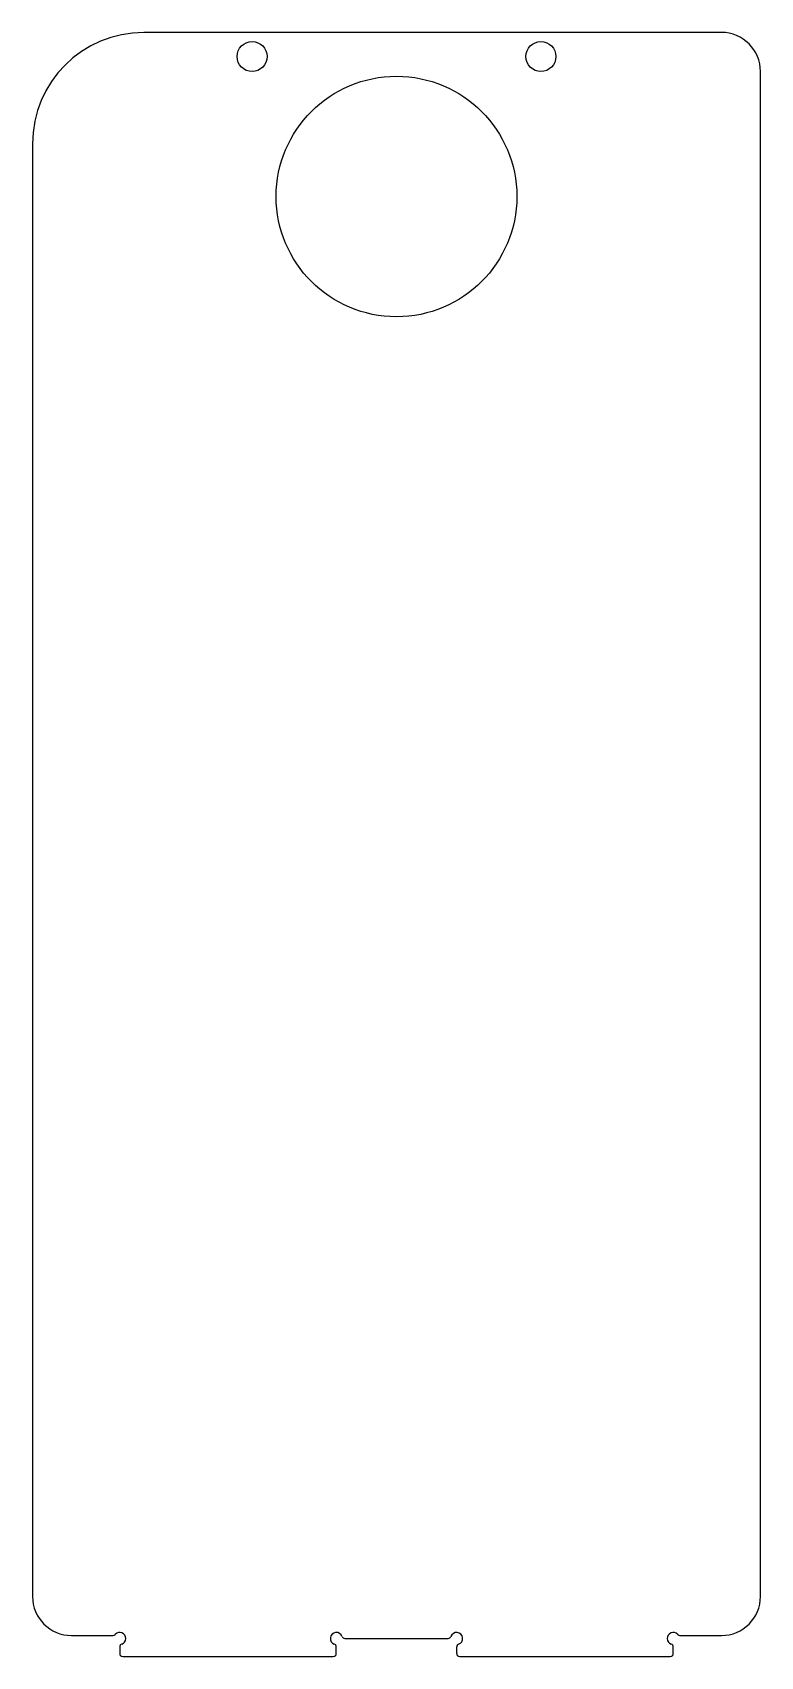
# Model space of a CAD drawing. Header units: inches. Extents: x 3.46 to 5.84, y 9.11 to 14.43.
import ezdxf

# ---------------------------------------------------------------- set-up
doc = ezdxf.new("R2010")
doc.units = ezdxf.units.IN
doc.header["$LTSCALE"] = 1.21
doc.header["$MEASUREMENT"] = 0
doc.layers.get('0').update_dxf_attribs({"linetype": 'CONTINUOUS'})
doc.layers.add('03___PRT_ALL_AXES', color=7, linetype='CONTINUOUS')

msp = doc.modelspace()

# ---------------------------------------------------------------- linework, layer by layer
at = {"color": 7, "linetype": 'CONTINUOUS'}
for p, q in [((5.716, 14.4263), (3.8262, 14.4263)), ((5.8439, 9.3071), (5.8439, 14.2984)), ((3.4621, 14.0621), (3.4621, 9.3071)), ((3.59, 9.1792), (3.7255, 9.1792)), ((4.484, 9.1693), (4.822, 9.1693)), ((5.5805, 9.1792), (5.716, 9.1792)), ((3.7475, 9.1415), (3.7475, 9.1201)), ((3.7573, 9.1103), (4.4463, 9.1103)), ((4.4561, 9.1201), (4.4561, 9.1415)), ((4.8498, 9.1415), (4.8498, 9.1201)), ((4.8597, 9.1103), (5.5487, 9.1103)), ((5.5585, 9.1201), (5.5585, 9.1415))]:
    msp.add_line(p, q, dxfattribs=at)
for centre, radius, start, end in [((3.8262, 14.0621), 0.3642, 90, 180), ((5.716, 14.2984), 0.128, 0, 90), ((3.59, 9.3071), 0.128, 180, 270), ((5.716, 9.3071), 0.128, 270, 360), ((3.7255, 9.189), 0.00984, 270, 318.1897), ((3.7475, 9.1693), 0.0197, 289.4712, 138.1897), ((3.7573, 9.1415), 0.00984, 109.4712, 180), ((4.4561, 9.1693), 0.0197, 19.4712, 250.5288), ((4.4463, 9.1415), 0.00984, 0, 70.5288), ((4.484, 9.1792), 0.00984, 199.4712, 270), ((4.822, 9.1792), 0.00984, 270, 340.5288), ((4.8498, 9.1693), 0.0197, 289.4712, 160.5288), ((4.8597, 9.1415), 0.00984, 109.4712, 180), ((5.5585, 9.1693), 0.0197, 41.8103, 250.5288), ((5.5487, 9.1415), 0.00984, 0, 70.5288), ((5.5805, 9.189), 0.00984, 221.8103, 270), ((3.7573, 9.1201), 0.00984, 180, 270), ((4.4463, 9.1201), 0.00984, 270, 360), ((4.8597, 9.1201), 0.00984, 180, 270), ((5.5487, 9.1201), 0.00984, 270, 360)]:
    msp.add_arc(centre, radius, start, end, dxfattribs=at)
at = {"layer": '03___PRT_ALL_AXES', "color": 7, "linetype": 'CONTINUOUS'}
for centre, radius in [((4.1806, 14.3476), 0.0492), ((5.1254, 14.3476), 0.0492), ((4.653, 13.8894), 0.3937)]:
    msp.add_circle(centre, radius, dxfattribs=at)

doc.saveas('drawing.dxf')
